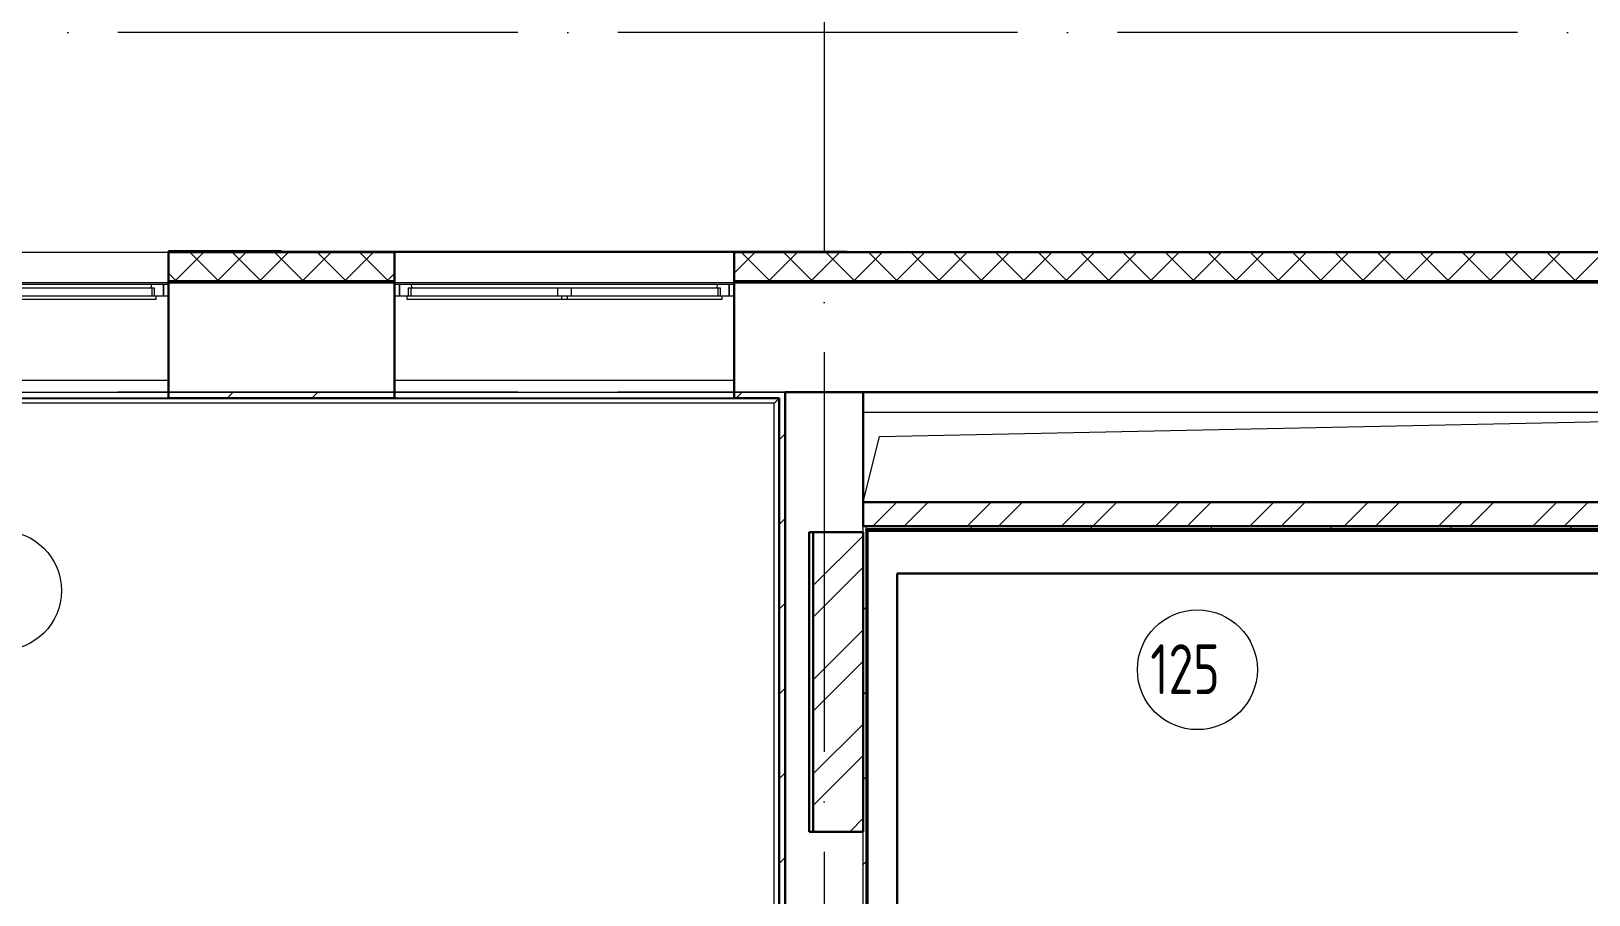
# Model space of a CAD drawing. Header units: millimetres. Extents: x -495897 to 1376592, y -28539 to 470976.
# Drawn here: x -8779 to -988, y 352539 to 356863 of the extents above; entities that cross this region are included whole.
import ezdxf

# ---------------------------------------------------------------- set-up
doc = ezdxf.new("R2010")
doc.units = ezdxf.units.MM
doc.linetypes.add('ADSK_Линия сетки', pattern=[25, 20, -2.5, 0, -2.5])
for name, color, linetype, lineweight in [('_ Окна', 7, 'Continuous', 9), ('RC-Линии_связи-Адресные', 5, 'Continuous', 30), ('Марки помещений', 252, 'Continuous', 20), ('Ограждение', 252, 'Continuous', 9), ('Окна', 252, 'Continuous', 9), ('Оси', 252, 'Continuous', 9), ('Стены внутренние', 7, 'Continuous', 18), ('Стены наружные', 7, 'Continuous', 18), ('Стены штриховка', 7, 'Continuous', 9)]:
    doc.layers.add(name, color=color, linetype=linetype, lineweight=lineweight)
doc.styles.add('GOST Common_3', font='', dxfattribs={"height": 3.5})
doc.styles.get('GOST Common_3').set_extended_font_data('GOST 2.304 type A')

# ---------------------------------------------------------------- blocks, each defined once
blk = doc.blocks.new('1 этаж')
at = {"layer": 'Ограждение', "true_color": 0x636466}
h = blk.add_hatch(dxfattribs=at)
h.set_pattern_fill('FP_34', color=251, style=0, pattern_type=2)
h.set_pattern_definition([(0, (-32119.82, 96), (190.5, 190.5), [95.25, -285.75]), (90, (-32072.2, 48.37), (-190.5, 190.5), [95.25, -285.75])])
h.paths.add_polyline_path([(-4280.8, -8043.7), (-4280.8, -5373.7), (-4282.8, -5375.7), (-4282.8, -8041.7)])
at = {"color": 251, "lineweight": 18, "true_color": 0x636466}
for p, q in [((-3860.8, -5443.7), (2144.2, -5443.7)), ((-3779, -5565.8), (2144.2, -5443.7)), ((-3860.8, -5893.7), (-3779, -5565.8))]:
    blk.add_line(p, q, dxfattribs=at)
at = {"layer": '_ Окна', "color": 251, "lineweight": 18, "true_color": 0x636466}
for p, q in [((-7420.2, -4803.7), (-7424.8, -4820.7)), ((-7360.8, -4803.7), (-7420.2, -4803.7)), ((-7418.8, -4820.7), (-7406.8, -4820.7)), ((-7406.8, -4820.7), (-7406.8, -4861.7)), ((-7360.8, -4861.7), (-7360.8, -4803.7)), ((-6121.4, -4803.7), (-6180.8, -4803.7)), ((-6180.8, -4803.7), (-6180.8, -4861.7)), ((-6134.8, -4861.7), (-6134.8, -4820.7)), ((-6134.8, -4820.7), (-6122.8, -4820.7)), ((-6116.8, -4820.7), (-6121.4, -4803.7)), ((-4590.2, -4803.7), (-4594.8, -4820.7)), ((-4530.8, -4803.7), (-4590.2, -4803.7)), ((-4588.8, -4820.7), (-4576.8, -4820.7)), ((-4576.8, -4820.7), (-4576.8, -4861.7)), ((-4530.8, -4861.7), (-4530.8, -4803.7)), ((-7398.8, -4861.7), (-7360.8, -4861.7)), ((-6180.8, -4861.7), (-6142.8, -4861.7)), ((-4568.8, -4861.7), (-4530.8, -4861.7))]:
    blk.add_line(p, q, dxfattribs=at)
at = {"layer": '_ Окна', "color": 251, "true_color": 0x636466}
for p, q in [((-7335.8, -4803.7), (-7360.8, -4803.7)), ((-7360.8, -4803.7), (-7360.8, -4861.7)), ((-6180.8, -4803.7), (-6205.8, -4803.7)), ((-6180.8, -4861.7), (-6180.8, -4803.7)), ((-4505.8, -4803.7), (-4530.8, -4803.7)), ((-4530.8, -4803.7), (-4530.8, -4861.7)), ((-7360.8, -4861.7), (-7335.8, -4861.7)), ((-6205.8, -4861.7), (-6180.8, -4861.7)), ((-4530.8, -4861.7), (-4505.8, -4861.7))]:
    blk.add_line(p, q, dxfattribs=at)
at = {"layer": 'Марки помещений', "color": 251, "true_color": 0x636466}
for centre in [(-8171.5, -6336.8), (-2189.7, -6732.8)]:
    blk.add_circle(centre, 300, dxfattribs=at)
at = {"layer": 'Ограждение', "color": 251, "true_color": 0x636466}
for p, q in [((-9033.8, -5375.7), (-4282.8, -5375.7)), ((-4282.8, -5375.7), (-4282.8, -8041.7)), ((-4305.8, -5398.7), (-9010.8, -5398.7)), ((-4305.8, -8018.7), (-4305.8, -5398.7)), ((-3840.8, -6033.7), (-3835.8, -6038.7)), ((-3835.8, -6038.7), (1944.2, -6038.7)), ((-3835.8, -11978.7), (-3835.8, -6038.7))]:
    blk.add_line(p, q, dxfattribs=at)
blk.add_open_spline([(-4305.8, -5398.7), (-4303.7, -5396.7), (-4300.8, -5393.7), (-4297, -5389.9), (-4294.7, -5387.6), (-4293, -5385.9), (-4291.4, -5384.3), (-4289.9, -5382.8), (-4288.5, -5381.4), (-4287.2, -5380.2), (-4285.8, -5378.8), (-4284.5, -5377.4), (-4283.2, -5376.1), (-4282.8, -5375.7), (-4282.8, -5375.7)], degree=3, knots=[0, 0, 0, 0, 0.166667, 0.25, 0.333333, 0.375, 0.416667, 0.5, 0.541667, 0.583333, 0.666667, 0.75, 0.833333, 1, 1, 1, 1], dxfattribs=at)
at = {"layer": 'Окна', "color": 251, "true_color": 0x636466}
for p, q in [((-7420.2, -4803.7), (-8951.4, -4803.7)), ((-8150.8, -4820.7), (-7418.8, -4820.7)), ((-7418.8, -4820.7), (-7418.8, -4861.7)), ((-6122.8, -4820.7), (-5390.8, -4820.7)), ((-6122.8, -4861.7), (-6122.8, -4820.7)), ((-4590.2, -4803.7), (-6121.4, -4803.7)), ((-5390.8, -4820.7), (-5320.8, -4820.7)), ((-5390.8, -4820.7), (-5390.8, -4861.7)), ((-5320.8, -4820.7), (-4588.8, -4820.7)), ((-5320.8, -4861.7), (-5320.8, -4820.7)), ((-4588.8, -4820.7), (-4588.8, -4861.7)), ((-8170.8, -4861.7), (-7398.8, -4861.7)), ((-7398.8, -4878.7), (-8170.8, -4878.7)), ((-7398.8, -4861.7), (-7398.8, -4878.7)), ((-6142.8, -4861.7), (-5370.8, -4861.7)), ((-6142.8, -4878.7), (-6142.8, -4861.7)), ((-5370.8, -4878.7), (-6142.8, -4878.7)), ((-5370.8, -4861.7), (-5340.8, -4861.7)), ((-5370.8, -4861.7), (-5370.8, -4878.7)), ((-5340.8, -4878.7), (-5370.8, -4878.7)), ((-5340.8, -4861.7), (-4568.8, -4861.7)), ((-5340.8, -4878.7), (-5340.8, -4861.7)), ((-4568.8, -4878.7), (-5340.8, -4878.7)), ((-4568.8, -4861.7), (-4568.8, -4878.7))]:
    blk.add_line(p, q, dxfattribs=at)
at = {"layer": 'Оси', "color": 251, "linetype": 'ADSK_Линия сетки', "ltscale": 100, "true_color": 0x636466}
for p, q in [((-4055.8, -2643.7), (-4055.8, -33769.9)), ((4411.5, -3543.7), (-72528.1, -3543.7)), ((4411.5, -5343.7), (-72528.1, -5343.7))]:
    blk.add_line(p, q, dxfattribs=at)
at = {"layer": 'Стены внутренние', "color": 251, "true_color": 0x636466}
for p, q in [((-9035.8, -4641.7), (-7335.8, -4641.7)), ((-6205.8, -4641.7), (-4505.8, -4641.7)), ((-9035.8, -4793.7), (-7335.8, -4793.7)), ((-6205.8, -4793.7), (-4505.8, -4793.7)), ((-9035.8, -5283.7), (-7335.8, -5283.7)), ((-6205.8, -5283.7), (-4505.8, -5283.7)), ((-3860.8, -6043.7), (-3860.8, -6013.7)), ((-3860.8, -8883.7), (-3860.8, -7543.7))]:
    blk.add_line(p, q, dxfattribs=at)
at = {"layer": 'Стены внутренние', "color": 251, "lineweight": 30, "true_color": 0x636466}
for p, q in [((-6205.8, -4641.7), (-7335.8, -4641.7)), ((-7335.8, -4641.7), (-7335.8, -4783.7)), ((-6205.8, -4783.7), (-6205.8, -4641.7)), ((2846.2, -4641.7), (-4505.8, -4641.7)), ((-4505.8, -4641.7), (-4505.8, -4783.7)), ((-6205.8, -4793.7), (-7335.8, -4793.7)), ((-7335.8, -4793.7), (-7335.8, -5343.7)), ((-6205.8, -5343.7), (-6205.8, -4793.7)), ((2694.2, -4793.7), (-4505.8, -4793.7)), ((-4505.8, -4793.7), (-4505.8, -5343.7)), ((2144.2, -5343.7), (-4250.8, -5343.7)), ((-3860.8, -5893.7), (-3860.8, -5343.7)), ((-4130.8, -6043.7), (-3860.8, -6043.7)), ((-4130.8, -7543.7), (-4130.8, -6043.7)), ((-3860.8, -7543.7), (-4130.8, -7543.7))]:
    blk.add_line(p, q, dxfattribs=at)
at = {"layer": 'Стены внутренние', "color": 251, "linetype": 'Continuous', "lineweight": 9, "true_color": 0x636466}
for p, q in [((-7301.1, -4783.7), (-7161.1, -4643.7)), ((-7229, -4641.7), (-7230.1, -4643.7)), ((-7087.6, -4783.7), (-7227.6, -4643.7)), ((-7145.9, -4643.7), (-7147.1, -4641.7)), ((-7088.9, -4783.7), (-6948.9, -4643.7)), ((-6875.4, -4783.7), (-7015.4, -4643.7)), ((-6876.8, -4783.7), (-6736.8, -4643.7)), ((-6663.3, -4783.7), (-6803.3, -4643.7)), ((-6664.7, -4783.7), (-6524.7, -4643.7)), ((-6451.2, -4783.7), (-6591.2, -4643.7)), ((-6559.3, -4643.7), (-6560.5, -4641.7)), ((-6452.5, -4783.7), (-6312.5, -4643.7)), ((-6239, -4783.7), (-6379, -4643.7)), ((-4503.8, -4744.2), (-4403.4, -4643.7)), ((-4329.8, -4783.7), (-4469.8, -4643.7)), ((-4413.3, -4641.7), (-4414.5, -4643.7)), ((-4331.2, -4783.7), (-4191.2, -4643.7)), ((-4117.7, -4783.7), (-4257.7, -4643.7)), ((-4178.7, -4641.7), (-4179.9, -4643.7)), ((-4119.1, -4783.7), (-3979.1, -4643.7)), ((-3905.6, -4783.7), (-4045.6, -4643.7)), ((-3907, -4783.7), (-3767, -4643.7)), ((-3693.4, -4783.7), (-3833.4, -4643.7)), ((-3743.7, -4643.7), (-3744.9, -4641.7)), ((-3694.8, -4783.7), (-3554.8, -4643.7)), ((-3481.3, -4783.7), (-3621.3, -4643.7)), ((-3482.7, -4783.7), (-3342.7, -4643.7)), ((-3269.2, -4783.7), (-3409.2, -4643.7)), ((-3270.6, -4783.7), (-3130.6, -4643.7)), ((-3057, -4783.7), (-3197, -4643.7)), ((-3058.4, -4783.7), (-2918.4, -4643.7)), ((-2844.9, -4783.7), (-2984.9, -4643.7)), ((-2846.3, -4783.7), (-2706.3, -4643.7)), ((-2632.8, -4783.7), (-2772.8, -4643.7)), ((-2770.9, -4641.7), (-2772.1, -4643.7)), ((-2687.8, -4643.7), (-2689, -4641.7)), ((-2634.2, -4783.7), (-2494.2, -4643.7)), ((-2420.6, -4783.7), (-2560.6, -4643.7)), ((-2422, -4783.7), (-2282, -4643.7)), ((-2208.5, -4783.7), (-2348.5, -4643.7)), ((-2209.9, -4783.7), (-2069.9, -4643.7)), ((-1996.4, -4783.7), (-2136.4, -4643.7)), ((-1997.8, -4783.7), (-1857.8, -4643.7)), ((-1784.2, -4783.7), (-1924.2, -4643.7)), ((-1866.6, -4643.7), (-1867.8, -4641.7)), ((-1785.6, -4783.7), (-1645.6, -4643.7)), ((-1572.1, -4783.7), (-1712.1, -4643.7)), ((-1573.5, -4783.7), (-1433.5, -4643.7)), ((-1360, -4783.7), (-1500, -4643.7)), ((-1363.1, -4641.7), (-1364.2, -4643.7)), ((-1361.4, -4783.7), (-1221.4, -4643.7)), ((-1147.9, -4783.7), (-1287.9, -4643.7)), ((-1280, -4643.7), (-1281.2, -4641.7)), ((-1149.2, -4783.7), (-1009.2, -4643.7)), ((-935.7, -4783.7), (-1075.7, -4643.7)), ((-937.1, -4783.7), (-797.1, -4643.7)), ((-723.6, -4783.7), (-863.6, -4643.7)), ((-725, -4783.7), (-585, -4643.7)), ((-511.5, -4783.7), (-651.5, -4643.7)), ((-512.8, -4783.7), (-372.8, -4643.7)), ((-299.3, -4783.7), (-439.3, -4643.7)), ((-300.7, -4783.7), (-160.7, -4643.7)), ((-7299.7, -4783.7), (-7333.8, -4749.6)), ((-6240.4, -4783.7), (-6207.8, -4751.1)), ((-6207.8, -4679.2), (-6205.8, -4679.2)), ((-4503.8, -4749.6), (-4505.8, -4746.1))]:
    blk.add_line(p, q, dxfattribs=at)
at = {"layer": 'Стены наружные', "color": 251, "lineweight": 30, "true_color": 0x636466}
for p, q in [((-6770.8, -4636.7), (-7335.8, -4636.7)), ((-7335.8, -4636.7), (-7335.8, -4641.7)), ((-6770.8, -4641.7), (-6770.8, -4636.7)), ((-7335.8, -4783.7), (-7335.8, -4793.7)), ((-6205.8, -4793.7), (-6205.8, -4783.7)), ((-4505.8, -4783.7), (-4505.8, -4793.7)), ((-7335.8, -5343.7), (-7335.8, -5373.7)), ((-7335.8, -5373.7), (-6205.8, -5373.7)), ((-6205.8, -5373.7), (-6205.8, -5343.7)), ((-4505.8, -5343.7), (-4505.8, -5373.7)), ((-4505.8, -5373.7), (-4280.8, -5373.7)), ((-4280.8, -5373.7), (-4280.8, -8043.7)), ((-4250.8, -8193.7), (-4250.8, -5343.7)), ((2129.2, -5893.7), (-3860.8, -5893.7)), ((-3860.8, -5893.7), (-3860.8, -6013.7)), ((-4110.8, -6043.7), (-4110.8, -7543.7)), ((1969.2, -6013.7), (-3860.8, -6013.7)), ((-3860.8, -7543.7), (-3860.8, -6043.7)), ((-3845.8, -6028.7), (1964.2, -6028.7)), ((-3845.8, -6033.7), (-3845.8, -6028.7)), ((-3840.8, -6033.7), (1959.2, -6033.7)), ((-3840.8, -11988.7), (-3840.8, -6033.7))]:
    blk.add_line(p, q, dxfattribs=at)
at = {"layer": 'Стены наружные', "color": 251, "linetype": 'Continuous', "lineweight": 9, "true_color": 0x636466}
for p, q in [((-7226.2, -4636.9), (-7229, -4641.7)), ((-7147.1, -4641.7), (-7149.9, -4636.7)), ((-7042.5, -5373.7), (-7012.5, -5343.7)), ((-6618.3, -5373.7), (-6588.3, -5343.7)), ((-4497, -5373.7), (-4467, -5343.7)), ((-4280.8, -5581.8), (-4250.8, -5551.8)), ((-3812.7, -6013.7), (-3692.7, -5893.7)), ((-3655.6, -6013.7), (-3535.6, -5893.7)), ((-3341.3, -6013.7), (-3221.3, -5893.7)), ((-3184.1, -6013.7), (-3064.1, -5893.7)), ((-2869.8, -6013.7), (-2749.8, -5893.7)), ((-2712.6, -6013.7), (-2592.6, -5893.7)), ((-2398.3, -6013.7), (-2278.3, -5893.7)), ((-2241.2, -6013.7), (-2121.2, -5893.7)), ((-1926.9, -6013.7), (-1806.9, -5893.7)), ((-1769.7, -6013.7), (-1649.7, -5893.7)), ((-1455.4, -6013.7), (-1335.4, -5893.7)), ((-1298.3, -6013.7), (-1178.3, -5893.7)), ((-983.9, -6013.7), (-863.9, -5893.7)), ((-826.8, -6013.7), (-706.8, -5893.7)), ((-512.5, -6013.7), (-392.5, -5893.7)), ((-355.3, -6013.7), (-235.3, -5893.7)), ((-4280.8, -6006.1), (-4250.8, -5976.1)), ((-4110.8, -6311.8), (-3860.8, -6061.8)), ((-3845.8, -6066.1), (-3840.8, -6061.1)), ((-3813.5, -6033.7), (-3808.5, -6028.7)), ((-3742.7, -6033.7), (-3737.7, -6028.7)), ((-3672, -6033.7), (-3667, -6028.7)), ((-3601.3, -6033.7), (-3596.3, -6028.7)), ((-3530.6, -6033.7), (-3525.6, -6028.7)), ((-3459.9, -6033.7), (-3454.9, -6028.7)), ((-3389.2, -6033.7), (-3384.2, -6028.7)), ((-3319.8, -6028.7), (-3319.8, -6013.7)), ((-3318.5, -6033.7), (-3313.5, -6028.7)), ((-3247.8, -6033.7), (-3242.8, -6028.7)), ((-3177.1, -6033.7), (-3172.1, -6028.7)), ((-3106.3, -6033.7), (-3101.3, -6028.7)), ((-3035.6, -6033.7), (-3030.6, -6028.7)), ((-2964.9, -6033.7), (-2959.9, -6028.7)), ((-2894.2, -6033.7), (-2889.2, -6028.7)), ((-2823.5, -6033.7), (-2818.5, -6028.7)), ((-2752.8, -6033.7), (-2747.8, -6028.7)), ((-2719.8, -6028.7), (-2719.8, -6013.7)), ((-2682.1, -6033.7), (-2677.1, -6028.7)), ((-2611.4, -6033.7), (-2606.4, -6028.7)), ((-2540.7, -6033.7), (-2535.7, -6028.7)), ((-2470, -6033.7), (-2465, -6028.7)), ((-2399.2, -6033.7), (-2394.2, -6028.7)), ((-2328.5, -6033.7), (-2323.5, -6028.7)), ((-2257.8, -6033.7), (-2252.8, -6028.7)), ((-2187.1, -6033.7), (-2182.1, -6028.7)), ((-2119.8, -6028.7), (-2119.8, -6013.7)), ((-2116.4, -6033.7), (-2111.4, -6028.7)), ((-2045.7, -6033.7), (-2040.7, -6028.7)), ((-1975, -6033.7), (-1970, -6028.7)), ((-1904.3, -6033.7), (-1899.3, -6028.7)), ((-1833.6, -6033.7), (-1828.6, -6028.7)), ((-1762.8, -6033.7), (-1757.8, -6028.7)), ((-1692.1, -6033.7), (-1687.1, -6028.7)), ((-1621.4, -6033.7), (-1616.4, -6028.7)), ((-1550.7, -6033.7), (-1545.7, -6028.7)), ((-1519.8, -6028.7), (-1519.8, -6013.7)), ((-1480, -6033.7), (-1475, -6028.7)), ((-1409.3, -6033.7), (-1404.3, -6028.7)), ((-1338.6, -6033.7), (-1333.6, -6028.7)), ((-1267.9, -6033.7), (-1262.9, -6028.7)), ((-1197.2, -6033.7), (-1192.2, -6028.7)), ((-1126.4, -6033.7), (-1121.4, -6028.7)), ((-1055.7, -6033.7), (-1050.7, -6028.7)), ((-985, -6033.7), (-980, -6028.7)), ((-919.8, -6028.7), (-919.8, -6013.7)), ((-914.3, -6033.7), (-909.3, -6028.7)), ((-843.6, -6033.7), (-838.6, -6028.7)), ((-772.9, -6033.7), (-767.9, -6028.7)), ((-702.2, -6033.7), (-697.2, -6028.7)), ((-631.5, -6033.7), (-626.5, -6028.7)), ((-560.8, -6033.7), (-555.8, -6028.7)), ((-490.1, -6033.7), (-485.1, -6028.7)), ((-419.3, -6033.7), (-414.3, -6028.7)), ((-348.6, -6033.7), (-343.6, -6028.7)), ((-319.8, -6028.7), (-319.8, -6013.7)), ((-277.9, -6033.7), (-272.9, -6028.7)), ((-3845.8, -6136.8), (-3840.8, -6131.8)), ((-4110.8, -6469), (-3860.8, -6219)), ((-3845.8, -6207.5), (-3840.8, -6202.5)), ((-3845.8, -6278.2), (-3840.8, -6273.2)), ((-3845.8, -6348.9), (-3840.8, -6343.9)), ((-4280.8, -6430.4), (-4250.8, -6400.4)), ((-3860.8, -6434.6), (-3845.8, -6419.6)), ((-3845.8, -6419.6), (-3840.8, -6414.6)), ((-4110.8, -6783.3), (-3860.8, -6533.3)), ((-3845.8, -6490.3), (-3840.8, -6485.3)), ((-3845.8, -6561.1), (-3840.8, -6556.1)), ((-4110.8, -6940.4), (-3860.8, -6690.4)), ((-3845.8, -6631.8), (-3840.8, -6626.8)), ((-3845.8, -6702.5), (-3840.8, -6697.5)), ((-3845.8, -6773.2), (-3840.8, -6768.2)), ((-4280.8, -6854.6), (-4250.8, -6824.6)), ((-3860.8, -6858.9), (-3845.8, -6843.9)), ((-3845.8, -6843.9), (-3840.8, -6838.9)), ((-3845.8, -6914.6), (-3840.8, -6909.6)), ((-4110.8, -7254.7), (-3860.8, -7004.7)), ((-3845.8, -6985.3), (-3840.8, -6980.3)), ((-3845.8, -7056), (-3840.8, -7051)), ((-4110.8, -7411.9), (-3860.8, -7161.9)), ((-3845.8, -7126.7), (-3840.8, -7121.7)), ((-3845.8, -7197.4), (-3840.8, -7192.4)), ((-4280.8, -7278.9), (-4250.8, -7248.9)), ((-3860.8, -7283.2), (-3845.8, -7268.2)), ((-3845.8, -7268.2), (-3840.8, -7263.2)), ((-3845.8, -7338.9), (-3840.8, -7333.9)), ((-3928.3, -7543.7), (-3860.8, -7476.2)), ((-3845.8, -7409.6), (-3840.8, -7404.6)), ((-3845.8, -7480.3), (-3840.8, -7475.3)), ((-3845.8, -7551), (-3840.8, -7546)), ((-3845.8, -7621.7), (-3840.8, -7616.7)), ((-4280.8, -7703.2), (-4250.8, -7673.2)), ((-3860.8, -7707.4), (-3845.8, -7692.4)), ((-3845.8, -7692.4), (-3840.8, -7687.4)), ((-3845.8, -7763.1), (-3840.8, -7758.1)), ((-3845.8, -7833.8), (-3840.8, -7828.8))]:
    blk.add_line(p, q, dxfattribs=at)
at = {"layer": 'Стены наружные', "color": 251, "true_color": 0x636466}
for p, q in [((-6770.8, -4636.7), (-3940.8, -4636.7)), ((-6205.8, -4641.7), (-6205.8, -4636.7)), ((-4505.8, -4636.7), (-4505.8, -4641.7)), ((-3940.8, -4641.7), (-3940.8, -4636.7)), ((-9065.8, -5343.7), (-4250.8, -5343.7)), ((-7335.8, -5373.7), (-9035.8, -5373.7)), ((-4505.8, -5373.7), (-6205.8, -5373.7))]:
    blk.add_line(p, q, dxfattribs=at)
at = {"layer": 'Стены штриховка', "color": 251, "true_color": 0x636466}
for p, q in [((-6207.8, -4643.7), (-7333.8, -4643.7)), ((-7333.8, -4783.7), (-7333.8, -4643.7)), ((-6207.8, -4643.7), (-6207.8, -4783.7)), ((2846.2, -4643.7), (-4503.8, -4643.7)), ((-4503.8, -4783.7), (-4503.8, -4643.7)), ((-7335.8, -4783.7), (-6205.8, -4783.7)), ((-4505.8, -4783.7), (2694.2, -4783.7)), ((-3845.8, -6013.7), (-3845.8, -6028.7)), ((-3845.8, -11988.7), (-3845.8, -6033.7))]:
    blk.add_line(p, q, dxfattribs=at)
at = {"layer": 'Марки помещений', "color": 251, "true_color": 0x636466, "style": 'GOST Common_3', "width": 0.9}
blk.add_text('125', height=250, dxfattribs=at).set_placement((-2424.6, -6855.1))

msp = doc.modelspace()

# ---------------------------------------------------------------- linework, layer by layer
at = {"layer": 'RC-Линии_связи-Адресные'}
for p, q in [((2446.879, 354147.214), (-4447.385, 354147.214)), ((-4447.385, 354147.214), (-4447.385, 348322.75))]:
    msp.add_line(p, q, dxfattribs=at)

# ---------------------------------------------------------------- block references
msp.add_blockref('1 этаж', (-756.474, 360398.765))

doc.saveas('drawing.dxf')
